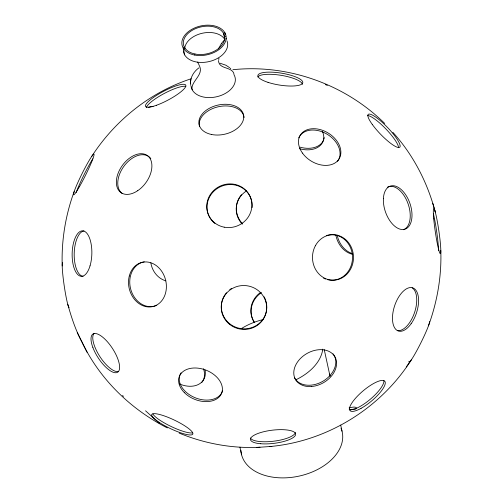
<?xml version="1.0" encoding="UTF-8"?>
<svg xmlns="http://www.w3.org/2000/svg" width="503" height="503" viewBox="0 0 503 503"><rect width="100%" height="100%" fill="white"/><g stroke="black" fill="none" stroke-linecap="round" stroke-linejoin="round"><path stroke-width="0.75" d="M191.901 87.987C192.68 79.927 204.136 74.268 199.15 65.258A34.361 25.339 -30.1 0 0 197.509 62.102M190.8 85.416C189.442 78.55 193.441 71.759 198.905 67.861M190.555 83.278L190.562 81.87M218.811 59.605L218.887 58.216M190.618 81.128L190.832 79.681M74.161 191.586C65.465 215.322 61.335 240.692 62.221 265.955M428.468 325.831C437.277 301.75 441.747 276.028 440.791 250.356M218.384 48.898L221.364 43.673M91.546 156.672C114.785 120.563 150.202 92.055 191.184 78.757M269.828 446.545C327.157 441.471 380.771 408.241 411.467 359.639M406.298 366.907L410.813 360.557M179.15 433.089C204.608 443.621 232.468 448.758 260.013 447.217M232.908 69.71C288.219 63.894 345.24 84.429 384.732 123.461M256.819 447.444L271.853 446.4M220 63.215L225.941 65.239L229.626 67.679M167.329 427.908C130.899 409.461 100.034 379.532 82.241 342.631M145.537 410.794L159.338 423.256M230.211 68.182L230.751 68.704M392.881 132.339C413.29 154.911 427.607 182.683 435.271 212.077M67.742 304.233C71.401 317.305 75.607 330.345 82.127 342.304M77.248 332.527L87.05 352.257M432.794 203.464L434.957 210.996M324.246 349.654L330.056 376.319M340.688 425.079L342.021 431.178M225.036 33.556L224.847 32.695L223.458 33.204L224.841 39.53A20.969 13.788 -12.3 0 0 202.583 33.179A20.969 13.788 -12.3 0 0 184.758 48.106M225.13 33.984L225.225 34.418M225.602 36.141L225.696 36.574M226.067 38.297L226.256 39.159M184.664 47.898L184.576 47.502L183.186 48.011L184.689 54.902M184.834 48.69L184.922 49.08M239.931 447.167L241.591 454.787M218.478 60.511C218.868 69.207 230.267 66.603 233.568 72.671A16.392 12.085 -30.1 0 1 233.933 74.193M226.954 40.8A22.465 14.769 -12.3 0 1 209.179 61.561A22.465 14.769 -12.3 0 1 183.4 50.998M192.284 89.792A16.392 12.085 -30.1 0 1 191.888 87.994M234.014 74.74A22.465 14.769 -12.3 0 1 217.824 96.469A22.465 14.769 -12.3 0 1 191.065 86.145M221.345 43.667A39.649 29.237 -30.1 0 1 224.47 39.938M341.015 428.172A51.595 33.915 -12.3 0 1 299.216 476.077A51.595 33.915 -12.3 0 1 240.906 450.26M322.769 349.151A51.595 33.915 -12.3 0 1 295.846 379.803M242.081 328.157A51.595 33.915 -12.3 0 1 263.566 319.462M214.894 223.445A22.748 21.679 -22.9 0 1 221.1 186.424A22.748 21.679 -22.9 0 1 252.085 207.626M298.732 137.885A22.748 16.398 31.5 0 1 327.239 134.288A22.748 16.398 31.5 0 1 337.538 161.312M257.769 76.984A22.748 6.036 9.1 0 1 281.208 75.337A22.748 6.036 9.1 0 1 302.429 84.322M199.534 126.536A22.748 14.952 -12.3 0 1 219.006 106.611A22.748 14.952 -12.3 0 1 244.068 117.532M146.455 107.585A22.748 4.911 -27.9 0 1 163.771 93.728A22.748 4.911 -27.9 0 1 185.84 86.422M122.254 193.536A22.748 14.581 -54.4 0 1 125.033 164.821A22.748 14.581 -54.4 0 1 150.806 158.533M76.179 192.592A22.748 1.905 -63.5 0 1 92.841 158.778M156.804 305.308A22.748 18.68 75.8 0 1 130.824 289.596A22.748 18.68 75.8 0 1 144.273 261.837M83.102 276.348A22.748 9.846 -88.5 0 1 74.193 253.764A22.748 9.846 -88.5 0 1 83.982 230.927M69.112 307.641A22.748 1.823 81.7 0 1 64.114 285.119A22.748 1.823 81.7 0 1 62.617 262.679M118.633 371.44A22.748 8.545 57 0 1 99.871 356.57A22.748 8.545 57 0 1 94.023 333.464M222.54 390.881A22.748 15.65 21.9 0 1 194.435 397.445A22.748 15.65 21.9 0 1 181.055 372.824M264.132 296.814A22.748 21.931 8.7 0 1 257.253 324.894A22.748 21.931 8.7 0 1 227.444 321.7A22.748 21.931 8.7 0 1 226.482 292.771M229.733 289.684A22.748 21.931 8.7 0 1 231.531 288.433M333.036 353.842A22.748 16.775 -30.1 0 1 323.743 380.752A22.748 16.775 -30.1 0 1 294.588 377.942M326.504 235.53A22.748 20.504 89.5 0 1 352.502 256.876A22.748 20.504 89.5 0 1 327.591 279.662M325.56 279.033A22.748 20.504 89.5 0 1 323.58 278.178M412.177 287.848A22.748 11.494 -71.6 0 1 414.422 312.923A22.748 11.494 -71.6 0 1 397.395 330.609M387.272 187.279A22.748 12.946 70.9 0 1 407.757 202.904A22.748 12.946 70.9 0 1 403.362 229.733M433.36 213.637A22.748 1.823 81.7 0 1 438.559 250.683M367.467 115.596A22.748 4.854 46.1 0 1 385.38 128.435A22.748 4.854 46.1 0 1 398.539 147.473M325.391 84.605A22.748 4.69 25.5 0 1 327.321 85.372M323.36 140.57A22.748 15.65 21.9 0 1 300.077 147.184M324.265 137.602A22.748 15.65 21.9 0 1 323.926 139.105M322.454 131.503A22.748 15.65 21.9 0 1 299.461 148.712M148.592 107.252A22.748 6.602 -40.1 0 1 153.101 106.674M123.518 396.339A22.748 4.854 46.1 0 1 122.518 395.503M192.687 432.825A22.748 4.69 25.5 0 1 171.435 426.638A22.748 4.69 25.5 0 1 152.887 413.956M295.362 432.479A22.748 6.64 -6.9 0 1 273.726 441.206A22.748 6.64 -6.9 0 1 250.393 437.987M383.858 380.664A22.748 6.602 -40.1 0 1 369.787 399.678A22.748 6.602 -40.1 0 1 349.195 409.385M350.157 409.888A22.748 4.911 -27.9 0 1 355.828 409.077M349.126 407.933A22.748 4.911 -27.9 0 1 356.558 408.732M429.487 321.562A22.748 1.905 -63.5 0 1 419.269 345.982A22.748 1.905 -63.5 0 1 408.996 361.267M352.307 253.587A22.748 18.68 75.8 0 1 337.142 235.039M352.314 254.254A22.748 18.68 75.8 0 1 335.891 235.354M242.396 223.596A22.748 21.931 8.7 0 1 241.478 194.724M242.301 224.187A22.748 21.931 8.7 0 1 246.439 190.977M254.285 322.392A22.748 21.679 -22.9 0 1 261.535 292.576M254.386 322.322A22.748 21.679 -22.9 0 1 260.667 292.35M165.902 280.881A22.748 20.504 89.5 0 1 150.831 262.862M203.476 368.718A22.748 16.398 31.5 0 1 201.665 382.626M205.061 370.126A22.748 16.398 31.5 0 1 179.558 383.971M329.32 374.037A51.595 33.915 -12.3 0 1 329.924 375.842M194.328 54.99A22.465 14.769 -12.3 0 0 226.136 36.606A22.465 14.769 -12.3 0 0 191.593 29.47A22.465 14.769 -12.3 0 0 194.328 54.99M194.969 54.01A20.969 13.782 -12.3 0 0 224.665 36.851A20.969 13.782 -12.3 0 0 192.416 30.193A20.969 13.782 -12.3 0 0 194.969 54.01M224.212 227.18A22.748 21.679 -22.9 0 0 250.934 198.666A22.748 21.679 -22.9 0 0 212.826 191.379A22.748 21.679 -22.9 0 0 224.212 227.18M302.466 153.088A22.748 16.398 31.5 0 0 339.003 159.049A22.748 16.398 31.5 0 0 317.556 129.019A22.748 16.398 31.5 0 0 302.466 153.088M268.042 82.373A22.748 6.036 9.1 0 0 302.768 82.775A22.748 6.036 9.1 0 0 270.155 72.13A22.748 6.036 9.1 0 0 268.042 82.373M211.499 134.477A22.748 14.952 -12.3 0 0 243.704 115.866A22.748 14.952 -12.3 0 0 208.726 108.642A22.748 14.952 -12.3 0 0 211.499 134.477M156.521 105.253A22.748 4.911 -27.9 0 0 185.859 85.422A22.748 4.911 -27.9 0 0 154.566 96.683A22.748 4.911 -27.9 0 0 156.521 105.253M137.715 190.694A22.748 14.581 -54.4 0 0 147.417 155.59A22.748 14.581 -54.4 0 0 117.256 175.887A22.748 14.581 -54.4 0 0 137.715 190.694M79.531 186.538A22.748 1.905 -63.5 0 0 94.017 154.245A22.748 1.905 -63.5 0 0 77.764 182.708A22.748 1.905 -63.5 0 0 79.531 186.538M129.277 276.059A22.748 18.68 75.8 0 0 151.868 306.755A22.748 18.68 75.8 0 0 161.193 270.551A22.748 18.68 75.8 0 0 129.277 276.059M90.037 265.829A22.748 9.846 -88.5 0 0 82.957 230.858A22.748 9.846 -88.5 0 0 73.029 264.037A22.748 9.846 -88.5 0 0 90.037 265.829M92.892 347.554A22.748 8.545 57 0 0 117.683 372.214A22.748 8.545 57 0 0 105.366 339.594A22.748 8.545 57 0 0 92.892 347.554M184.299 392.547A22.748 15.65 21.9 0 0 221.364 393.868A22.748 15.65 21.9 0 0 195.856 368.001A22.748 15.65 21.9 0 0 184.299 392.547M229.387 324.165A22.748 21.931 8.7 0 0 266.351 311.483A22.748 21.931 8.7 0 0 236.146 286.785A22.748 21.931 8.7 0 0 229.387 324.165M311.577 386.493A22.748 16.775 -30.1 0 0 335.256 357.438A22.748 16.775 -30.1 0 0 298.707 360.412A22.748 16.775 -30.1 0 0 311.577 386.493M315.387 245.741A22.748 20.504 89.5 0 0 332.678 280.19A22.748 20.504 89.5 0 0 350.899 246.407A22.748 20.504 89.5 0 0 315.387 245.741M411.114 323.743A22.748 11.494 -71.6 0 0 412.963 287.93A22.748 11.494 -71.6 0 0 392.516 316.601A22.748 11.494 -71.6 0 0 411.114 323.743M383.405 198.459A22.748 12.946 70.9 0 0 403.821 229.45A22.748 12.946 70.9 0 0 405.808 194.975A22.748 12.946 70.9 0 0 383.405 198.459M433.731 218.868A22.748 1.823 81.7 0 0 440.207 253.631A22.748 1.823 81.7 0 0 437.22 220.955A22.748 1.823 81.7 0 0 433.731 218.868M372.27 124.417A22.748 4.854 46.1 0 0 399.47 147.392A22.748 4.854 46.1 0 0 380.224 120.588A22.748 4.854 46.1 0 0 372.27 124.417M159.665 422.683A22.748 4.69 25.5 0 0 192.731 434.24A22.748 4.69 25.5 0 0 164.456 415.981A22.748 4.69 25.5 0 0 159.665 422.683M260.78 443.747A22.748 6.64 -6.9 0 0 295.619 434.63A22.748 6.64 -6.9 0 0 262.748 431.97A22.748 6.64 -6.9 0 0 260.78 443.747M361.066 408.342A22.748 6.602 -40.1 0 0 385.059 381.689A22.748 6.602 -40.1 0 0 356.017 397.684A22.748 6.602 -40.1 0 0 361.066 408.342"/></g></svg>
